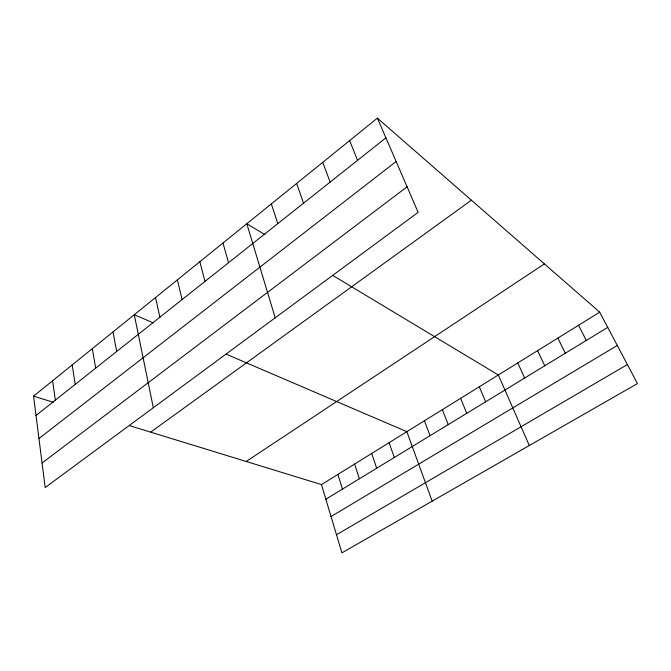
<?xml version="1.0" encoding="UTF-8"?>
<svg xmlns="http://www.w3.org/2000/svg" width="671" height="671" viewBox="0 0 671 671"><rect width="100%" height="100%" fill="white"/><g stroke="black" fill="none" stroke-linecap="round" stroke-linejoin="round"><path stroke-width="1.01" d="M377.404 118.146L418.142 212.338L45.192 487.523L33.55 396.175L377.404 118.146L599.689 312.158L637.45 383.577L341.908 552.854L321.468 484.588L129.444 425.624M36.016 415.492L385.917 137.832M38.952 438.54L396.15 161.485M42.072 463.024L407.096 186.798M150.673 432.141L471.403 200.193M246.232 461.48L544.399 263.904M321.468 484.588L599.689 312.158M325.846 499.216L607.733 327.381M331.038 516.536L617.295 345.456M336.49 534.762L627.393 364.554M33.55 396.175L53.386 402.273M153.407 322.936L134.284 314.724L153.323 407.742M226.278 354.196L406.852 431.671L432.166 501.153M265.011 234.682L246.811 223.745L275.202 317.802M332.925 275.521L498.335 374.972L529.302 445.519M578.553 325.259L586.286 340.449M557.861 338.083L565.301 353.248M537.605 350.639L544.76 365.77M517.76 362.936L524.647 378.033M479.295 386.773L485.653 401.803M460.633 398.339L466.748 413.328M349.633 140.6L357.576 160.327M442.348 409.671L448.22 424.617M424.424 420.776L430.061 435.689M322.726 162.357L330.132 182.101M389.096 442.675L394.288 457.496M296.649 183.443L303.544 203.204M371.692 453.462L376.666 468.232M271.352 203.9L277.769 223.653M354.624 464.038L359.396 478.767M337.89 474.414L342.462 489.092M222.99 243.003L228.517 262.738M199.849 261.715L204.974 281.426M177.37 279.882L182.101 299.568M155.529 297.555L159.891 317.198M113.005 331.935L116.679 351.487M92.313 348.66L95.659 368.161M72.191 364.932L75.227 384.374M52.606 380.767L55.349 400.151"/></g></svg>
